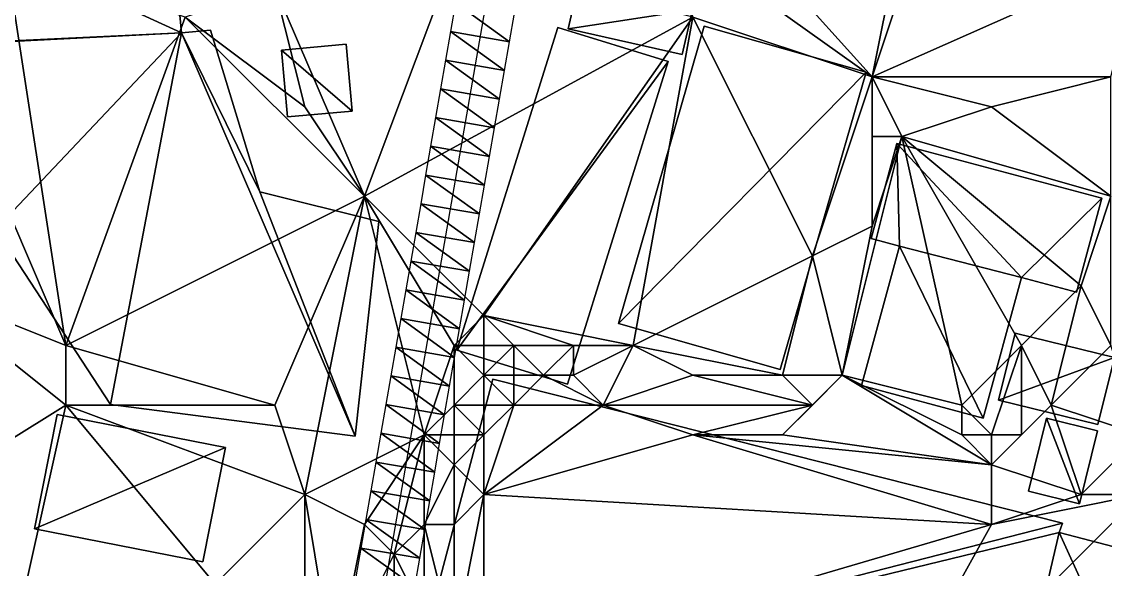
# Model space of a CAD drawing. Header units: metres. Extents: x -1103 to 901, y -902 to 905.
# Drawn here: x 213 to 285.6, y 199 to 235.7 of the extents above; entities that cross this region are included whole.
import ezdxf

# ---------------------------------------------------------------- set-up
doc = ezdxf.new("R2010")
doc.units = ezdxf.units.M
for name, color, linetype in [('OSM_BUILDING_FOOTPRINTS', 7, 'CONTINUOUS'), ('OSM_BUILDING_ROOFS', 1, 'CONTINUOUS'), ('OSM_BUILDING_WALLS', 8, 'CONTINUOUS'), ('OSM_ROAD_AXES', 2, 'CONTINUOUS'), ('OSM_ROAD_SURFACE', 9, 'CONTINUOUS'), ('OSM_TERRAIN', 3, 'CONTINUOUS')]:
    doc.layers.add(name, color=color, linetype=linetype)

msp = doc.modelspace()

# ---------------------------------------------------------------- linework, layer by layer
at = {"layer": 'OSM_BUILDING_FOOTPRINTS'}
for points in [[(225.685, 235.136, 8.143), (229.001, 224.287, 8.143), (236.971, 222.307, 8.143), (235.379, 207.909, 8.143), (218.997, 210.043, 8.143), (211.282, 221.788, 8.143), (210.574, 234.273, 8.143), (211.934, 234.395, 8.143), (211.812, 240.455, 8.143), (223.198, 240.909, 8.143), (223.739, 234.959, 8.143), (225.685, 235.136, 8.143)], [(250.346, 238.232, 9.044), (257.973, 236.496, 9.044), (257.287, 233.499, 9.044), (249.649, 235.224, 9.044), (250.346, 238.232, 9.044)], [(248.953, 235.313, 8.824), (256.348, 233.034, 8.824), (249.594, 211.403, 8.824), (242.199, 213.681, 8.824), (248.953, 235.313, 8.824)], [(258.758, 235.401, 9.089), (269.601, 232.316, 9.089), (263.853, 212.387, 9.089), (253.01, 215.473, 9.089), (258.758, 235.401, 9.089)], [(234.782, 234.185, 8.698), (235.18, 229.706, 8.698), (230.847, 229.319, 8.698), (230.449, 233.798, 8.698), (234.782, 234.185, 8.698)], [(269.933, 221.168, 10.428), (271.657, 227.538, 10.428), (285.397, 223.866, 10.428), (283.695, 217.574, 10.428), (280.003, 218.558, 10.428), (277.438, 209.125, 10.428), (269.292, 211.303, 10.428), (271.834, 220.659, 10.428), (269.933, 221.168, 10.428)], [(279.583, 214.82, 10.74), (286.226, 213.194, 10.74), (285.11, 208.693, 10.74), (278.466, 210.319, 10.74), (279.583, 214.82, 10.74)], [(244.598, 211.735, 10.747), (282.744, 202.069, 10.747), (282.534, 201.461, 10.747), (298.617, 197.258, 10.747), (299.734, 201.472, 10.747), (303.359, 200.521, 10.747), (302.354, 196.728, 10.747), (338.3, 187.36, 10.747), (332.696, 166.16, 10.747), (292.925, 176.523, 10.747), (293.267, 177.828, 10.747), (277.947, 181.831, 10.747), (277.681, 180.814, 10.747), (239.082, 190.878, 10.747), (244.598, 211.735, 10.747)], [(215.427, 209.368, 7.992), (226.702, 207.157, 7.992), (225.176, 199.482, 7.992), (213.901, 201.693, 7.992), (215.427, 209.368, 7.992)], [(281.683, 209.114, 12.104), (280.467, 204.226, 12.104), (283.894, 203.385, 12.104), (285.099, 208.273, 12.104), (281.683, 209.114, 12.104)]]:
    msp.add_polyline3d(points, close=True, dxfattribs=at)
at = {"layer": 'OSM_BUILDING_ROOFS'}
for points in [[(223.739, 234.959, 18.143), (223.198, 240.909, 18.143), (211.812, 240.455, 18.143)], [(223.739, 234.959, 18.143), (211.812, 240.455, 18.143), (211.934, 234.395, 18.143)], [(257.973, 236.496, 19.044), (250.346, 238.232, 19.044), (249.649, 235.224, 19.044)], [(257.973, 236.496, 19.044), (249.649, 235.224, 19.044), (257.287, 233.499, 19.044)], [(256.348, 233.034, 18.824), (248.953, 235.313, 18.824), (242.199, 213.681, 18.824)], [(269.601, 232.316, 19.089), (258.758, 235.401, 19.089), (253.01, 215.473, 19.089)], [(223.739, 234.959, 18.143), (211.934, 234.395, 18.143), (210.574, 234.273, 18.143)], [(223.739, 234.959, 18.143), (210.574, 234.273, 18.143), (211.282, 221.788, 18.143)], [(223.739, 234.959, 18.143), (211.282, 221.788, 18.143), (218.997, 210.043, 18.143)], [(223.739, 234.959, 18.143), (218.997, 210.043, 18.143), (235.379, 207.909, 18.143)], [(229.001, 224.287, 18.143), (225.685, 235.136, 18.143), (223.739, 234.959, 18.143)], [(235.379, 207.909, 18.143), (229.001, 224.287, 18.143), (223.739, 234.959, 18.143)], [(235.18, 229.706, 18.698), (234.782, 234.185, 18.698), (230.449, 233.798, 18.698)], [(235.18, 229.706, 18.698), (230.449, 233.798, 18.698), (230.847, 229.319, 18.698)], [(256.348, 233.034, 18.824), (242.199, 213.681, 18.824), (249.594, 211.403, 18.824)], [(269.601, 232.316, 19.089), (253.01, 215.473, 19.089), (263.853, 212.387, 19.089)], [(271.657, 227.538, 20.428), (269.933, 221.168, 20.428), (271.834, 220.659, 20.428)], [(280.003, 218.558, 20.428), (285.397, 223.866, 20.428), (271.657, 227.538, 20.428)], [(280.003, 218.558, 20.428), (271.657, 227.538, 20.428), (271.834, 220.659, 20.428)], [(235.379, 207.909, 18.143), (236.971, 222.307, 18.143), (229.001, 224.287, 18.143)], [(280.003, 218.558, 20.428), (283.695, 217.574, 20.428), (285.397, 223.866, 20.428)], [(271.834, 220.659, 20.428), (269.292, 211.303, 20.428), (277.438, 209.125, 20.428)], [(271.834, 220.659, 20.428), (277.438, 209.125, 20.428), (280.003, 218.558, 20.428)], [(286.226, 213.194, 20.74), (279.583, 214.82, 20.74), (278.466, 210.319, 20.74)], [(286.226, 213.194, 20.74), (278.466, 210.319, 20.74), (285.11, 208.693, 20.74)], [(282.744, 202.069, 20.747), (244.598, 211.735, 20.747), (239.082, 190.878, 20.747)], [(226.702, 207.157, 17.992), (215.427, 209.368, 17.992), (213.901, 201.693, 17.992)], [(283.894, 203.385, 22.104), (281.683, 209.114, 22.104), (280.467, 204.226, 22.104)], [(283.894, 203.385, 22.104), (285.099, 208.273, 22.104), (281.683, 209.114, 22.104)], [(226.702, 207.157, 17.992), (213.901, 201.693, 17.992), (225.176, 199.482, 17.992)], [(282.534, 201.461, 20.747), (282.744, 202.069, 20.747), (239.082, 190.878, 20.747)], [(282.534, 201.461, 20.747), (239.082, 190.878, 20.747), (277.947, 181.831, 20.747)], [(282.534, 201.461, 20.747), (277.947, 181.831, 20.747), (293.267, 177.828, 20.747)], [(293.267, 177.828, 20.747), (298.617, 197.258, 20.747), (282.534, 201.461, 20.747)]]:
    msp.add_3dface(points, dxfattribs=at)
at = {"layer": 'OSM_BUILDING_WALLS'}
for points in [[(223.739, 234.959, 8.143), (223.198, 240.909, 8.143), (223.198, 240.909, 18.143)], [(223.739, 234.959, 8.143), (223.198, 240.909, 18.143), (223.739, 234.959, 18.143)], [(250.346, 238.232, 9.044), (249.649, 235.224, 9.044), (249.649, 235.224, 19.044)], [(250.346, 238.232, 9.044), (249.649, 235.224, 19.044), (250.346, 238.232, 19.044)], [(257.287, 233.499, 9.044), (257.973, 236.496, 9.044), (257.973, 236.496, 19.044)], [(257.287, 233.499, 9.044), (257.973, 236.496, 19.044), (257.287, 233.499, 19.044)], [(248.953, 235.313, 8.824), (242.199, 213.681, 8.824), (242.199, 213.681, 18.824)], [(248.953, 235.313, 8.824), (242.199, 213.681, 18.824), (248.953, 235.313, 18.824)], [(256.348, 233.034, 8.824), (248.953, 235.313, 8.824), (248.953, 235.313, 18.824)], [(256.348, 233.034, 8.824), (248.953, 235.313, 18.824), (256.348, 233.034, 18.824)], [(249.649, 235.224, 9.044), (257.287, 233.499, 9.044), (257.287, 233.499, 19.044)], [(249.649, 235.224, 9.044), (257.287, 233.499, 19.044), (249.649, 235.224, 19.044)], [(258.758, 235.401, 9.089), (253.01, 215.473, 9.089), (253.01, 215.473, 19.089)], [(258.758, 235.401, 9.089), (253.01, 215.473, 19.089), (258.758, 235.401, 19.089)], [(269.601, 232.316, 9.089), (258.758, 235.401, 9.089), (258.758, 235.401, 19.089)], [(269.601, 232.316, 9.089), (258.758, 235.401, 19.089), (269.601, 232.316, 19.089)], [(225.685, 235.136, 8.143), (223.739, 234.959, 8.143), (223.739, 234.959, 18.143)], [(225.685, 235.136, 8.143), (223.739, 234.959, 18.143), (225.685, 235.136, 18.143)], [(229.001, 224.287, 8.143), (225.685, 235.136, 8.143), (225.685, 235.136, 18.143)], [(229.001, 224.287, 8.143), (225.685, 235.136, 18.143), (229.001, 224.287, 18.143)], [(234.782, 234.185, 8.698), (230.449, 233.798, 8.698), (230.449, 233.798, 18.698)], [(234.782, 234.185, 8.698), (230.449, 233.798, 18.698), (234.782, 234.185, 18.698)], [(230.449, 233.798, 8.698), (230.847, 229.319, 8.698), (230.847, 229.319, 18.698)], [(230.449, 233.798, 8.698), (230.847, 229.319, 18.698), (230.449, 233.798, 18.698)], [(235.18, 229.706, 8.698), (234.782, 234.185, 8.698), (234.782, 234.185, 18.698)], [(235.18, 229.706, 8.698), (234.782, 234.185, 18.698), (235.18, 229.706, 18.698)], [(249.594, 211.403, 8.824), (256.348, 233.034, 8.824), (256.348, 233.034, 18.824)], [(249.594, 211.403, 8.824), (256.348, 233.034, 18.824), (249.594, 211.403, 18.824)], [(263.853, 212.387, 9.089), (269.601, 232.316, 9.089), (269.601, 232.316, 19.089)], [(263.853, 212.387, 9.089), (269.601, 232.316, 19.089), (263.853, 212.387, 19.089)], [(230.847, 229.319, 8.698), (235.18, 229.706, 8.698), (235.18, 229.706, 18.698)], [(230.847, 229.319, 8.698), (235.18, 229.706, 18.698), (230.847, 229.319, 18.698)], [(271.657, 227.538, 10.428), (269.933, 221.168, 10.428), (269.933, 221.168, 20.428)], [(271.657, 227.538, 10.428), (269.933, 221.168, 20.428), (271.657, 227.538, 20.428)], [(285.397, 223.866, 10.428), (271.657, 227.538, 10.428), (271.657, 227.538, 20.428)], [(285.397, 223.866, 10.428), (271.657, 227.538, 20.428), (285.397, 223.866, 20.428)], [(236.971, 222.307, 8.143), (229.001, 224.287, 8.143), (229.001, 224.287, 18.143)], [(236.971, 222.307, 8.143), (229.001, 224.287, 18.143), (236.971, 222.307, 18.143)], [(283.695, 217.574, 10.428), (285.397, 223.866, 10.428), (285.397, 223.866, 20.428)], [(283.695, 217.574, 10.428), (285.397, 223.866, 20.428), (283.695, 217.574, 20.428)], [(235.379, 207.909, 8.143), (236.971, 222.307, 8.143), (236.971, 222.307, 18.143)], [(235.379, 207.909, 8.143), (236.971, 222.307, 18.143), (235.379, 207.909, 18.143)], [(211.282, 221.788, 8.143), (218.997, 210.043, 8.143), (218.997, 210.043, 18.143)], [(211.282, 221.788, 8.143), (218.997, 210.043, 18.143), (211.282, 221.788, 18.143)], [(271.834, 220.659, 10.428), (269.292, 211.303, 10.428), (269.292, 211.303, 20.428)], [(271.834, 220.659, 10.428), (269.292, 211.303, 20.428), (271.834, 220.659, 20.428)], [(269.933, 221.168, 10.428), (271.834, 220.659, 10.428), (271.834, 220.659, 20.428)], [(269.933, 221.168, 10.428), (271.834, 220.659, 20.428), (269.933, 221.168, 20.428)], [(277.438, 209.125, 10.428), (280.003, 218.558, 10.428), (280.003, 218.558, 20.428)], [(277.438, 209.125, 10.428), (280.003, 218.558, 20.428), (277.438, 209.125, 20.428)], [(280.003, 218.558, 10.428), (283.695, 217.574, 10.428), (283.695, 217.574, 20.428)], [(280.003, 218.558, 10.428), (283.695, 217.574, 20.428), (280.003, 218.558, 20.428)], [(253.01, 215.473, 9.089), (263.853, 212.387, 9.089), (263.853, 212.387, 19.089)], [(253.01, 215.473, 9.089), (263.853, 212.387, 19.089), (253.01, 215.473, 19.089)], [(279.583, 214.82, 10.74), (278.466, 210.319, 10.74), (278.466, 210.319, 20.74)], [(279.583, 214.82, 10.74), (278.466, 210.319, 20.74), (279.583, 214.82, 20.74)], [(286.226, 213.194, 10.74), (279.583, 214.82, 10.74), (279.583, 214.82, 20.74)], [(286.226, 213.194, 10.74), (279.583, 214.82, 20.74), (286.226, 213.194, 20.74)], [(242.199, 213.681, 8.824), (249.594, 211.403, 8.824), (249.594, 211.403, 18.824)], [(242.199, 213.681, 8.824), (249.594, 211.403, 18.824), (242.199, 213.681, 18.824)], [(285.11, 208.693, 10.74), (286.226, 213.194, 10.74), (286.226, 213.194, 20.74)], [(285.11, 208.693, 10.74), (286.226, 213.194, 20.74), (285.11, 208.693, 20.74)], [(244.598, 211.735, 10.747), (239.082, 190.878, 10.747), (239.082, 190.878, 20.747)], [(244.598, 211.735, 10.747), (239.082, 190.878, 20.747), (244.598, 211.735, 20.747)], [(282.744, 202.069, 10.747), (244.598, 211.735, 10.747), (244.598, 211.735, 20.747)], [(282.744, 202.069, 10.747), (244.598, 211.735, 20.747), (282.744, 202.069, 20.747)], [(269.292, 211.303, 10.428), (277.438, 209.125, 10.428), (277.438, 209.125, 20.428)], [(269.292, 211.303, 10.428), (277.438, 209.125, 20.428), (269.292, 211.303, 20.428)], [(218.997, 210.043, 8.143), (235.379, 207.909, 8.143), (235.379, 207.909, 18.143)], [(218.997, 210.043, 8.143), (235.379, 207.909, 18.143), (218.997, 210.043, 18.143)], [(278.466, 210.319, 10.74), (285.11, 208.693, 10.74), (285.11, 208.693, 20.74)], [(278.466, 210.319, 10.74), (285.11, 208.693, 20.74), (278.466, 210.319, 20.74)], [(215.427, 209.368, 7.992), (213.901, 201.693, 7.992), (213.901, 201.693, 17.992)], [(215.427, 209.368, 7.992), (213.901, 201.693, 17.992), (215.427, 209.368, 17.992)], [(226.702, 207.157, 7.992), (215.427, 209.368, 7.992), (215.427, 209.368, 17.992)], [(226.702, 207.157, 7.992), (215.427, 209.368, 17.992), (226.702, 207.157, 17.992)], [(281.683, 209.114, 12.104), (280.467, 204.226, 12.104), (280.467, 204.226, 22.104)], [(281.683, 209.114, 12.104), (280.467, 204.226, 22.104), (281.683, 209.114, 22.104)], [(285.099, 208.273, 12.104), (281.683, 209.114, 12.104), (281.683, 209.114, 22.104)], [(285.099, 208.273, 12.104), (281.683, 209.114, 22.104), (285.099, 208.273, 22.104)], [(283.894, 203.385, 12.104), (285.099, 208.273, 12.104), (285.099, 208.273, 22.104)], [(283.894, 203.385, 12.104), (285.099, 208.273, 22.104), (283.894, 203.385, 22.104)], [(225.176, 199.482, 7.992), (226.702, 207.157, 7.992), (226.702, 207.157, 17.992)], [(225.176, 199.482, 7.992), (226.702, 207.157, 17.992), (225.176, 199.482, 17.992)], [(280.467, 204.226, 12.104), (283.894, 203.385, 12.104), (283.894, 203.385, 22.104)], [(280.467, 204.226, 12.104), (283.894, 203.385, 22.104), (280.467, 204.226, 22.104)], [(282.534, 201.461, 10.747), (282.744, 202.069, 10.747), (282.744, 202.069, 20.747)], [(282.534, 201.461, 10.747), (282.744, 202.069, 20.747), (282.534, 201.461, 20.747)], [(213.901, 201.693, 7.992), (225.176, 199.482, 7.992), (225.176, 199.482, 17.992)], [(213.901, 201.693, 7.992), (225.176, 199.482, 17.992), (213.901, 201.693, 17.992)], [(298.617, 197.258, 10.747), (282.534, 201.461, 10.747), (282.534, 201.461, 20.747)], [(298.617, 197.258, 10.747), (282.534, 201.461, 20.747), (298.617, 197.258, 20.747)]]:
    msp.add_3dface(points, dxfattribs=at)
at = {"layer": 'OSM_ROAD_AXES'}
msp.add_polyline3d([(260.703, 312.427, 12.885), (246.411, 250.087, 11.644), (236.064, 190.446, 11.754), (234.715, 183.623, 11.492)], dxfattribs=at)
at = {"layer": 'OSM_ROAD_SURFACE'}
for points in [[(242.104, 236.962, 11.089), (241.77, 235.038, 11.009), (245.711, 234.354, 10.996)], [(242.104, 236.962, 11.089), (245.711, 234.354, 10.996), (246.045, 236.278, 11.075)], [(241.77, 235.038, 11.009), (241.436, 233.114, 10.929), (245.377, 232.43, 10.916)], [(241.77, 235.038, 11.009), (245.377, 232.43, 10.916), (245.711, 234.354, 10.996)], [(241.436, 233.114, 10.929), (241.102, 231.19, 10.85), (245.044, 230.507, 10.836)], [(241.436, 233.114, 10.929), (245.044, 230.507, 10.836), (245.377, 232.43, 10.916)], [(241.102, 231.19, 10.85), (240.769, 229.266, 10.77), (244.71, 228.583, 10.766)], [(241.102, 231.19, 10.85), (244.71, 228.583, 10.766), (245.044, 230.507, 10.836)], [(240.769, 229.266, 10.77), (240.435, 227.342, 10.69), (244.376, 226.659, 10.781)], [(240.769, 229.266, 10.77), (244.376, 226.659, 10.781), (244.71, 228.583, 10.766)], [(240.435, 227.342, 10.69), (240.101, 225.419, 10.655), (244.042, 224.735, 10.796)], [(240.435, 227.342, 10.69), (244.042, 224.735, 10.796), (244.376, 226.659, 10.781)], [(240.101, 225.419, 10.655), (239.767, 223.495, 10.67), (243.709, 222.811, 10.812)], [(240.101, 225.419, 10.655), (243.709, 222.811, 10.812), (244.042, 224.735, 10.796)], [(239.767, 223.495, 10.67), (239.434, 221.571, 10.686), (243.375, 220.887, 10.827)], [(239.767, 223.495, 10.67), (243.375, 220.887, 10.827), (243.709, 222.811, 10.812)], [(239.434, 221.571, 10.686), (239.1, 219.647, 10.67), (243.041, 218.963, 10.843)], [(239.434, 221.571, 10.686), (243.041, 218.963, 10.843), (243.375, 220.887, 10.827)], [(239.1, 219.647, 10.67), (238.766, 217.723, 10.672), (242.707, 217.039, 10.852)], [(239.1, 219.647, 10.67), (242.707, 217.039, 10.852), (243.041, 218.963, 10.843)], [(238.766, 217.723, 10.672), (238.432, 215.799, 10.693), (242.374, 215.115, 10.812)], [(238.766, 217.723, 10.672), (242.374, 215.115, 10.812), (242.707, 217.039, 10.852)], [(238.432, 215.799, 10.693), (238.099, 213.875, 10.688), (242.04, 213.191, 10.904)], [(238.432, 215.799, 10.693), (242.04, 213.191, 10.904), (242.374, 215.115, 10.812)], [(238.099, 213.875, 10.688), (237.765, 211.951, 10.659), (241.706, 211.268, 10.964)], [(238.099, 213.875, 10.688), (241.706, 211.268, 10.964), (242.04, 213.191, 10.904)], [(237.765, 211.951, 10.659), (237.431, 210.027, 10.63), (241.372, 209.344, 11.065)], [(237.765, 211.951, 10.659), (241.372, 209.344, 11.065), (241.706, 211.268, 10.964)], [(237.431, 210.027, 10.63), (237.097, 208.103, 10.601), (241.038, 207.42, 11.362)], [(237.431, 210.027, 10.63), (241.038, 207.42, 11.362), (241.372, 209.344, 11.065)], [(237.097, 208.103, 10.601), (236.764, 206.179, 10.608), (240.705, 205.496, 11.377)], [(237.097, 208.103, 10.601), (240.705, 205.496, 11.377), (241.038, 207.42, 11.362)], [(236.764, 206.179, 10.608), (236.43, 204.256, 10.891), (240.371, 203.572, 11.294)], [(236.764, 206.179, 10.608), (240.371, 203.572, 11.294), (240.705, 205.496, 11.377)], [(236.43, 204.256, 10.891), (236.096, 202.332, 11.174), (240.037, 201.648, 11.291)], [(236.43, 204.256, 10.891), (240.037, 201.648, 11.291), (240.371, 203.572, 11.294)], [(236.096, 202.332, 11.174), (235.762, 200.408, 11.304), (239.703, 199.724, 11.646)], [(236.096, 202.332, 11.174), (239.703, 199.724, 11.646), (240.037, 201.648, 11.291)], [(235.762, 200.408, 11.304), (235.429, 198.484, 11.412), (239.37, 197.8, 12.03)], [(235.762, 200.408, 11.304), (239.37, 197.8, 12.03), (239.703, 199.724, 11.646)]]:
    msp.add_3dface(points, dxfattribs=at)
at = {"layer": 'OSM_TERRAIN'}
for points in [[(270, 232, 11.34), (276, 262, 11.593), (252, 252, 11.599)], [(270, 232, 11.34), (278, 256, 11.137), (276, 262, 11.593)], [(288, 240, 11.888), (278, 256, 11.137), (270, 232, 11.34)], [(256, 242, 11.547), (270, 232, 11.34), (252, 252, 11.599)], [(258, 236, 11.058), (270, 232, 11.34), (256, 242, 11.547)], [(210, 228, 10.595), (216, 214, 10.425), (212, 240, 10.464)], [(212, 240, 10.464), (216, 214, 10.425), (224, 236, 10.525)], [(230, 238, 11.089), (236, 224, 10.487), (242, 240, 11.163)], [(236, 224, 10.487), (258, 236, 11.058), (242, 240, 11.163)], [(286, 232, 12.374), (288, 240, 11.888), (270, 232, 11.34)], [(232, 230, 10.809), (230, 238, 11.089), (224, 236, 10.525)], [(232, 230, 10.809), (236, 224, 10.487), (230, 238, 11.089)], [(236, 224, 10.487), (224, 236, 10.525), (216, 214, 10.425)], [(236, 224, 10.487), (232, 230, 10.809), (224, 236, 10.525)], [(236, 224, 10.487), (244, 216, 10.866), (258, 236, 11.058)], [(244, 216, 10.866), (254, 214, 11.294), (258, 236, 11.058)], [(254, 214, 11.294), (266, 220, 11.324), (258, 236, 11.058)], [(266, 220, 11.324), (270, 232, 11.34), (258, 236, 11.058)], [(266, 220, 11.324), (270, 222, 12.549), (270, 232, 11.34)], [(270, 222, 12.549), (270, 228, 12.096), (270, 232, 11.34)], [(270, 228, 12.096), (272, 228, 12.462), (270, 232, 11.34)], [(272, 228, 12.462), (278, 230, 11.98), (270, 232, 11.34)], [(278, 230, 11.98), (286, 232, 12.374), (270, 232, 11.34)], [(286, 224, 12.687), (286, 232, 12.374), (278, 230, 11.98)], [(272, 228, 12.462), (286, 224, 12.687), (278, 230, 11.98)], [(206, 218, 10.382), (216, 214, 10.425), (210, 228, 10.595)], [(268, 212, 12.537), (276, 210, 12.577), (272, 228, 12.462)], [(268, 212, 12.537), (272, 228, 12.462), (270, 222, 12.549)], [(270, 222, 12.549), (272, 228, 12.462), (270, 228, 12.096)], [(276, 210, 12.577), (280, 214, 12.842), (272, 228, 12.462)], [(280, 214, 12.842), (284, 218, 12.602), (272, 228, 12.462)], [(272, 228, 12.462), (284, 218, 12.602), (286, 224, 12.687)], [(230, 210, 10.464), (236, 224, 10.487), (216, 214, 10.425)], [(230, 210, 10.464), (232, 204, 10.147), (236, 224, 10.487)], [(232, 204, 10.147), (240, 208, 10.778), (236, 224, 10.487)], [(240, 208, 10.778), (242, 214, 10.728), (236, 224, 10.487)], [(242, 214, 10.728), (244, 216, 10.866), (236, 224, 10.487)], [(284, 218, 12.602), (286, 214, 13.49), (286, 224, 12.687)], [(268, 212, 12.537), (270, 222, 12.549), (266, 220, 11.324)], [(264, 212, 11.412), (266, 220, 11.324), (254, 214, 11.294)], [(264, 212, 11.412), (268, 212, 12.537), (266, 220, 11.324)], [(200, 200, 10.386), (216, 210, 10.031), (206, 218, 10.382)], [(216, 210, 10.031), (216, 214, 10.425), (206, 218, 10.382)], [(280, 214, 12.842), (282, 210, 14.077), (284, 218, 12.602)], [(282, 210, 14.077), (286, 214, 13.49), (284, 218, 12.602)], [(242, 214, 10.728), (244, 214, 11.893), (244, 216, 10.866)], [(244, 214, 11.893), (246, 214, 12.48), (244, 216, 10.866)], [(246, 214, 12.48), (250, 214, 11.487), (244, 216, 10.866)], [(250, 214, 11.487), (254, 214, 11.294), (244, 216, 10.866)], [(216, 210, 10.031), (230, 210, 10.464), (216, 214, 10.425)], [(242, 210, 11.115), (242, 214, 10.728), (240, 208, 10.778)], [(242, 210, 11.115), (244, 212, 13.329), (242, 214, 10.728)], [(244, 212, 13.329), (244, 214, 11.893), (242, 214, 10.728)], [(244, 212, 13.329), (246, 212, 14.436), (246, 214, 12.48)], [(244, 212, 13.329), (246, 214, 12.48), (244, 214, 11.893)], [(246, 212, 14.436), (248, 212, 13.942), (246, 214, 12.48)], [(248, 212, 13.942), (250, 214, 11.487), (246, 214, 12.48)], [(248, 212, 13.942), (250, 212, 13.448), (250, 214, 11.487)], [(252, 210, 14.916), (254, 214, 11.294), (250, 212, 13.448)], [(250, 212, 13.448), (254, 214, 11.294), (250, 214, 11.487)], [(252, 210, 14.916), (258, 212, 11.92), (254, 214, 11.294)], [(258, 212, 11.92), (264, 212, 11.412), (254, 214, 11.294)], [(278, 208, 13.138), (280, 214, 12.842), (276, 210, 12.577)], [(278, 208, 13.138), (280, 208, 13.948), (280, 214, 12.842)], [(280, 208, 13.948), (282, 210, 14.077), (280, 214, 12.842)], [(282, 210, 14.077), (288, 208, 13.9), (286, 214, 13.49)], [(242, 210, 11.115), (244, 210, 14.184), (244, 212, 13.329)], [(244, 210, 14.184), (246, 210, 15.046), (244, 212, 13.329)], [(246, 210, 15.046), (246, 212, 14.436), (244, 212, 13.329)], [(246, 210, 15.046), (248, 212, 13.942), (246, 212, 14.436)], [(246, 210, 15.046), (252, 210, 14.916), (248, 212, 13.942)], [(252, 210, 14.916), (250, 212, 13.448), (248, 212, 13.942)], [(252, 210, 14.916), (266, 210, 12.58), (258, 212, 11.92)], [(266, 210, 12.58), (264, 212, 11.412), (258, 212, 11.92)], [(264, 208, 14.299), (278, 206, 14.144), (268, 212, 12.537)], [(264, 208, 14.299), (268, 212, 12.537), (266, 210, 12.58)], [(266, 210, 12.58), (268, 212, 12.537), (264, 212, 11.412)], [(278, 206, 14.144), (276, 208, 12.92), (268, 212, 12.537)], [(276, 208, 12.92), (276, 210, 12.577), (268, 212, 12.537)], [(212, 192, 9.514), (216, 210, 10.031), (200, 200, 10.386)], [(212, 192, 9.514), (226, 198, 10.073), (216, 210, 10.031)], [(226, 198, 10.073), (232, 204, 10.147), (216, 210, 10.031)], [(232, 204, 10.147), (230, 210, 10.464), (216, 210, 10.031)], [(240, 208, 10.778), (242, 208, 11.504), (242, 210, 11.115)], [(242, 208, 11.504), (244, 208, 14.788), (242, 210, 11.115)], [(244, 208, 14.788), (244, 210, 14.184), (242, 210, 11.115)], [(258, 208, 15.046), (252, 210, 14.916), (244, 204, 15.046)], [(244, 208, 14.788), (244, 204, 15.046), (246, 210, 15.046)], [(244, 208, 14.788), (246, 210, 15.046), (244, 210, 14.184)], [(244, 204, 15.046), (252, 210, 14.916), (246, 210, 15.046)], [(258, 208, 15.046), (266, 210, 12.58), (252, 210, 14.916)], [(258, 208, 15.046), (264, 208, 14.299), (266, 210, 12.58)], [(276, 208, 12.92), (278, 208, 13.138), (276, 210, 12.577)], [(278, 206, 14.144), (284, 204, 14.263), (282, 210, 14.077)], [(278, 206, 14.144), (282, 210, 14.077), (280, 208, 13.948)], [(284, 204, 14.263), (288, 208, 13.9), (282, 210, 14.077)], [(236, 202, 11.166), (240, 208, 10.778), (232, 204, 10.147)], [(238, 200, 11.149), (240, 208, 10.778), (236, 202, 11.166)], [(238, 200, 11.149), (240, 202, 11.12), (240, 208, 10.778)], [(240, 202, 11.12), (242, 206, 12.043), (240, 208, 10.778)], [(242, 206, 12.043), (242, 208, 11.504), (240, 208, 10.778)], [(242, 206, 12.043), (244, 204, 15.046), (244, 208, 14.788)], [(242, 206, 12.043), (244, 208, 14.788), (242, 208, 11.504)], [(244, 204, 15.046), (278, 202, 14.914), (258, 208, 15.046)], [(278, 202, 14.914), (278, 206, 14.144), (258, 208, 15.046)], [(258, 208, 15.046), (278, 206, 14.144), (264, 208, 14.299)], [(278, 206, 14.144), (278, 208, 13.138), (276, 208, 12.92)], [(278, 206, 14.144), (280, 208, 13.948), (278, 208, 13.138)], [(284, 204, 14.263), (288, 204, 14.868), (288, 208, 13.9)], [(242, 202, 13.546), (242, 206, 12.043), (240, 202, 11.12)], [(242, 202, 13.546), (244, 204, 15.046), (242, 206, 12.043)], [(278, 202, 14.914), (284, 204, 14.263), (278, 206, 14.144)], [(232, 196, 10.584), (232, 204, 10.147), (226, 198, 10.073)], [(232, 196, 10.584), (234, 192, 11.745), (232, 204, 10.147)], [(234, 192, 11.745), (236, 202, 11.166), (232, 204, 10.147)], [(242, 194, 15.046), (244, 192, 14.862), (244, 204, 15.046)], [(242, 194, 15.046), (244, 204, 15.046), (242, 202, 13.546)], [(244, 192, 14.862), (278, 202, 14.914), (244, 204, 15.046)], [(268, 184, 14.989), (304, 192, 15.046), (288, 204, 14.868)], [(268, 184, 14.989), (288, 204, 14.868), (278, 202, 14.914)], [(288, 204, 14.868), (284, 204, 14.263), (278, 202, 14.914)], [(234, 192, 11.745), (238, 200, 11.149), (236, 202, 11.166)], [(238, 200, 11.149), (240, 196, 12.55), (240, 202, 11.12)], [(240, 196, 12.55), (242, 194, 15.046), (240, 202, 11.12)], [(240, 202, 11.12), (242, 194, 15.046), (242, 202, 13.546)], [(244, 192, 14.862), (268, 184, 14.989), (278, 202, 14.914)], [(238, 194, 11.756), (238, 200, 11.149), (234, 192, 11.745)], [(238, 194, 11.756), (240, 196, 12.55), (238, 200, 11.149)]]:
    msp.add_3dface(points, dxfattribs=at)

doc.saveas('drawing.dxf')
